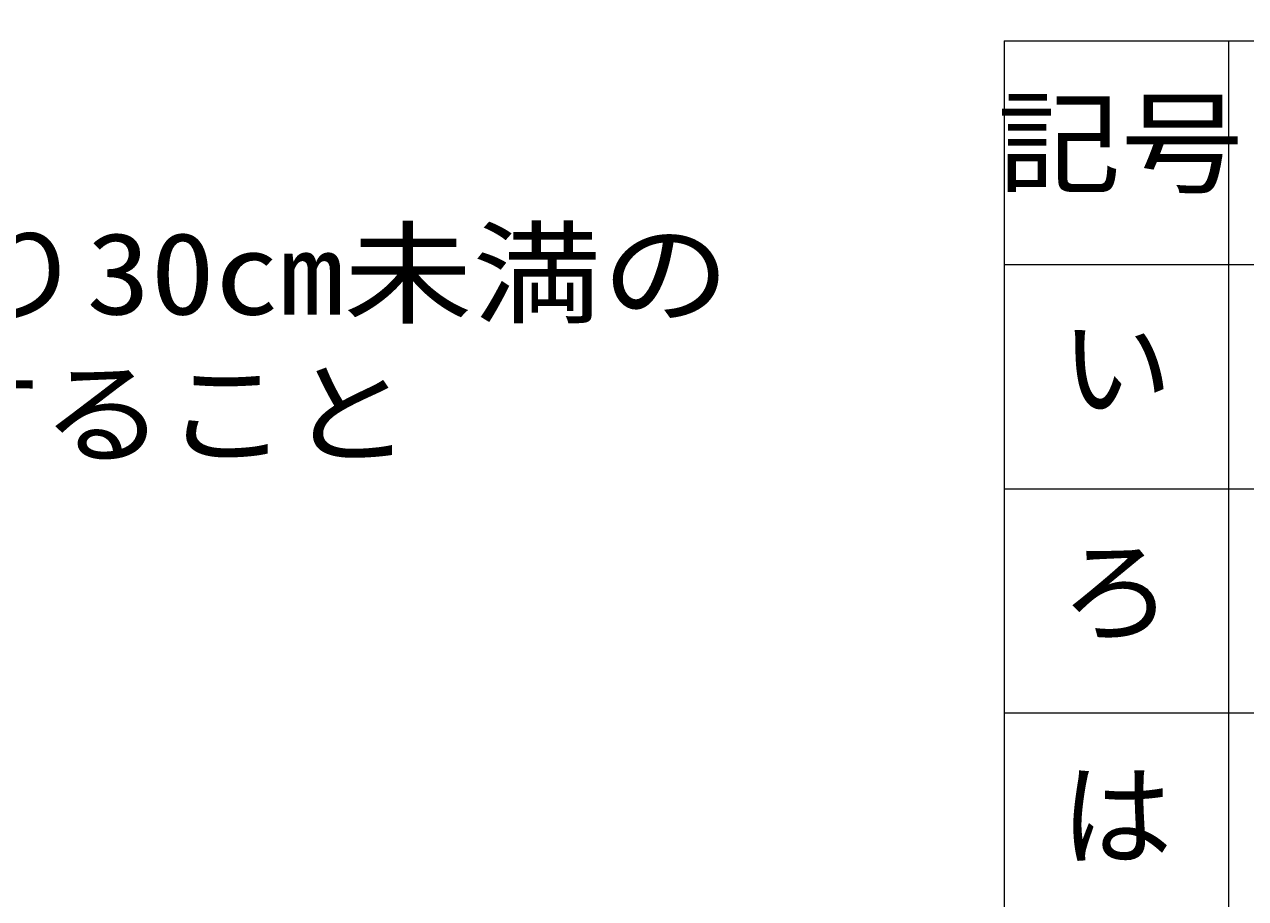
# Model space of a CAD drawing. Units: millimetres, scale not verified. Extents: x -230877 to 402150, y -278660 to 231169.
# Drawn here: x -132683 to -67340, y -192539 to -145740 of the extents above; entities that cross this region are included whole.
import ezdxf
from ezdxf.enums import TextEntityAlignment as Align

# ---------------------------------------------------------------- set-up
doc = ezdxf.new("R2010")
doc.units = ezdxf.units.MM
doc.header["$LTSCALE"] = 1500
doc.layers.add('0-0_通り芯', color=7, linetype='Continuous')
for name, color, linetype, lineweight in [('0-8_寸法線', 7, 'Continuous', 13), ('1-9_35340', 134, 'Continuous', 18), ('2-A_51020', 7, 'Continuous', 18)]:
    doc.layers.add(name, color=color, linetype=linetype, lineweight=lineweight)
doc.styles.add('ＭＳ ゴシック', font='')
doc.styles.get('ＭＳ ゴシック').set_extended_font_data('MS Gothic')

# ---------------------------------------------------------------- blocks, each defined once
blk = doc.blocks.new('~84')
at = {"layer": '0-8_寸法線'}
blk.add_lwpolyline([(74084728078, -235567880673), (74086552500, -235565190000), (74124170311, -235590696917)], dxfattribs=at)
blk = doc.blocks.new('~13')
at = {"layer": '0-8_寸法線', "lineweight": 25}
for p, q in [((74134578811, -235584157479), (74134459454, -235584512976)), ((74131650246, -235585300656), (74131959417, -235585512879)), ((74137422794, -235585112342), (74137303436, -235585467840)), ((74140266776, -235586067205), (74140147418, -235586422703)), ((74143110759, -235587022068), (74142991401, -235587377566)), ((74145954741, -235587976932), (74145835383, -235588332429)), ((74129277738, -235588756969), (74129586909, -235588969192)), ((74148798724, -235588931795), (74148679366, -235589287293)), ((74151642706, -235589886658), (74151523348, -235590242156)), ((74154486689, -235590841521), (74154367331, -235591197019)), ((74126905230, -235592213281), (74127214401, -235592425504)), ((74158937117, -235592714318), (74158776072, -235593052976)), ((74161646383, -235594002682), (74161485337, -235594341340)), ((74166894000, -235596786000), (74166703709, -235597109132)), ((74170701229, -235599206413), (74170480207, -235599509356)), ((74173124771, -235600974587), (74172903750, -235601277530)), ((74176196564, -235602451288), (74175973596, -235602752802)), ((74178608673, -235604235029), (74178385705, -235604536542)), ((74181020782, -235606018769), (74180797814, -235606320283)), ((74183432891, -235607802510), (74183209923, -235608104023)), ((74185845000, -235609586250), (74185622032, -235609887764)), ((74188257109, -235611369990), (74188034142, -235611671504)), ((74190669218, -235613153731), (74190446251, -235613455244)), ((74193081327, -235614937471), (74192858360, -235615238985)), ((74195493436, -235616721212), (74195270469, -235617022725)), ((74195828250, -235618842000), (74195556588, -235618583495)), ((74196008538, -235620859962), (74195783764, -235621160131)), ((74198461615, -235622696885), (74198236841, -235622997054)), ((74200914692, -235624533808), (74200689918, -235624833977)), ((74203367769, -235626370731), (74203142995, -235626670900)), ((74205820846, -235628207654), (74205596072, -235628507823)), ((74208273923, -235630044577), (74208049149, -235630344746)), ((74210727000, -235631881500), (74210502226, -235632181669))]:
    blk.add_line(p, q, dxfattribs=at)
blk.add_lwpolyline([(74126905230, -235592213281), (74132836500, -235583572500), (74156229000, -235591426500), (74164354500, -235595290500), (74169433500, -235598281500), (74174392500, -235601899500), (74174815500, -235601430000), (74196874500, -235617742500), (74194782000, -235619941500), (74210727000, -235631881500)], dxfattribs=at)

msp = doc.modelspace()

# ---------------------------------------------------------------- linework, layer by layer
at = {"layer": '2-A_51020'}
for p, q in [((-80250, -146620), (183750, -146620)), ((-80250, -146620), (-80250, -254620)), ((-68250, -146620), (-68250, -254620)), ((183750, -158620), (-80250, -158620)), ((183750, -170620), (-80250, -170620)), ((183750, -182620), (-80250, -182620))]:
    msp.add_line(p, q, dxfattribs=at)

# ---------------------------------------------------------------- block references
at = {"layer": '0-0_通り芯', "xscale": 0.0006666667, "yscale": 0.0006666667, "rotation": 33.45667}
for name in ['~13', '~84']:
    msp.add_blockref(name, (-127899216, 103658197), dxfattribs=at)

# ---------------------------------------------------------------- texts
at = {"layer": '1-9_35340', "color": 7, "style": 'ＭＳ ゴシック'}
for s, width, p in [('：既存地盤面より30cm未満の', 1.15, (-184575, -162592)), ('\u3000切土・盛土とすること', 1.1, (-184575, -170092))]:
    msp.add_text(s, height=4399, dxfattribs=dict(at, width=width)).set_placement(p, align=Align.BOTTOM_LEFT)
at = {"layer": '2-A_51020', "style": 'ＭＳ ゴシック', "width": 1.1}
msp.add_text('記号', height=4399, dxfattribs=at).set_placement((-80625, -155620), align=Align.BOTTOM_LEFT)
at = {"layer": '2-A_51020', "style": 'ＭＳ ゴシック'}
for s, p in [('い', (-77250, -167620)), ('ろ', (-77250, -179620)), ('は', (-77250, -191620))]:
    msp.add_text(s, height=4399, dxfattribs=at).set_placement(p, align=Align.BOTTOM_LEFT)

doc.saveas('drawing.dxf')
